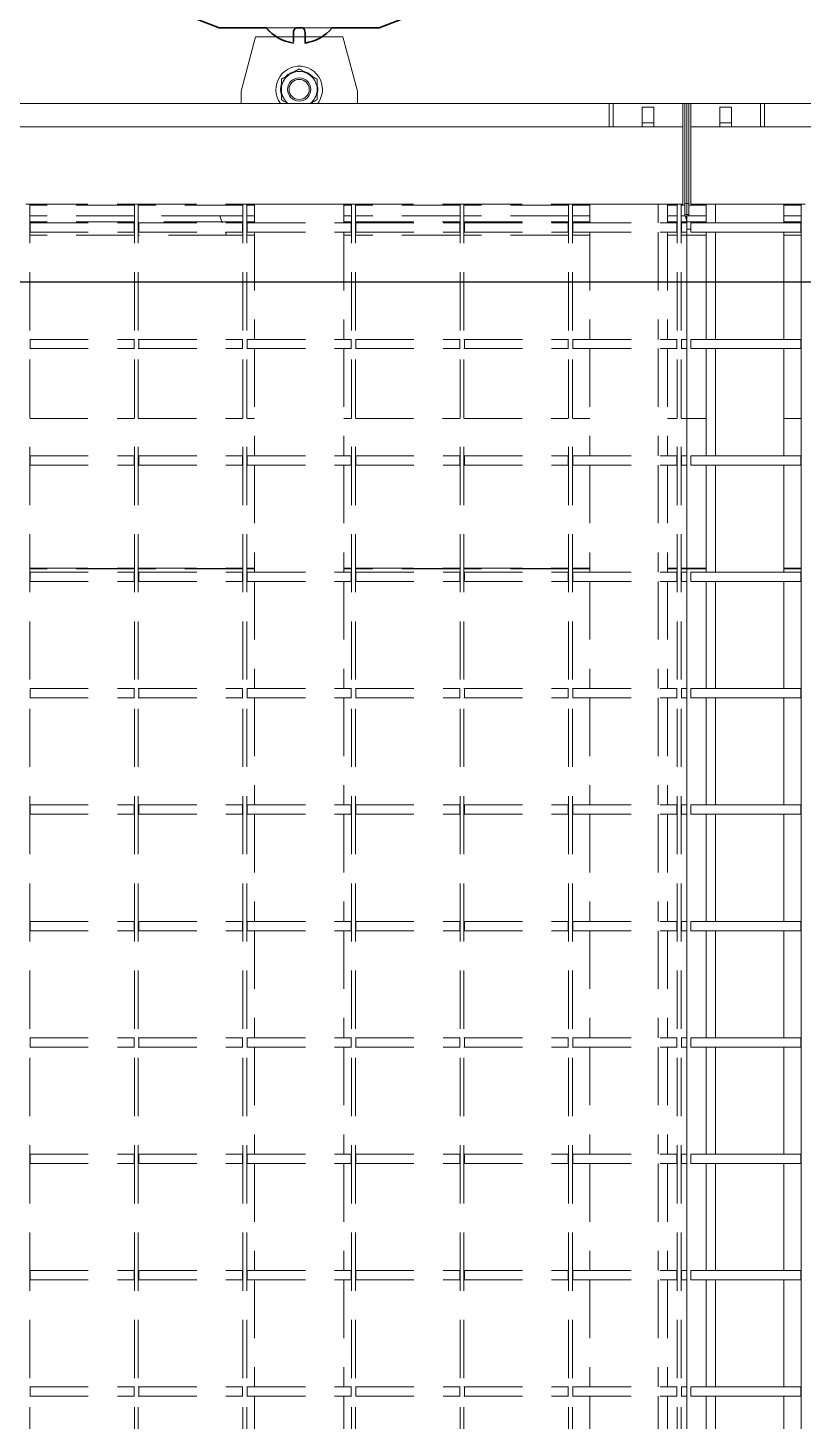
# Model space of a CAD drawing. Extents: x 28911 to 70911, y -59 to 29641.
# Drawn here: x 48923 to 49923, y 21295 to 23090 of the extents above; entities that cross this region are included whole.
import ezdxf

# ---------------------------------------------------------------- set-up
doc = ezdxf.new("R2010")
doc.units = 0
doc.header["$LTSCALE"] = 300
doc.header["$MEASUREMENT"] = 0
doc.linetypes.add('CONTINUA', pattern=[0])
doc.linetypes.add('HIDDEN', pattern=[0.375, 0.25, -0.125])
for name, color, linetype, lineweight in [('21 CONTINUA 0.05', 6, 'Continuous', 9), ('22 CONTINUA 0.18', 3, 'Continuous', 18), ('23 CONTINUA 0.35', 4, 'Continuous', 35), ('31 NASCOSTA 0.18', 3, 'HIDDEN', 18)]:
    doc.layers.add(name, color=color, linetype=linetype, lineweight=lineweight)

# ---------------------------------------------------------------- blocks, each defined once
blk = doc.blocks.new('A$Cdbd99e87')
at = {"layer": '21 CONTINUA 0.05', "color": 253, "linetype": 'Continuous'}
for p, q in [((5852.5, 1600), (5852.5, -1600)), ((5875, -64), (5875, 74)), ((5963, -64), (5963, 74)), ((5975, -64), (5975, 74)), ((5853, -64), (5852.5, -64)), ((5853, -64), (5853, -76)), ((5995, -64), (5853, -64)), ((5995, -64), (5995, -76)), ((5852.5, -76), (5853, -76)), ((5995, -76), (5853, -76)), ((5875, -214), (5875, -76)), ((5963, -214), (5963, -76)), ((5975, -214), (5975, -76)), ((5853, -214), (5852.5, -214)), ((5853, -214), (5853, -226)), ((5995, -214), (5853, -214)), ((5995, -214), (5995, -226)), ((5852.5, -226), (5853, -226)), ((5995, -226), (5853, -226)), ((5875, -364), (5875, -226)), ((5963, -364), (5963, -226)), ((5975, -364), (5975, -226)), ((5853, -364), (5852.5, -364)), ((5852.5, -376), (5853, -376)), ((5853, -364), (5853, -376)), ((5995, -364), (5853, -364)), ((5995, -376), (5853, -376)), ((5875, -514), (5875, -376)), ((5963, -514), (5963, -376)), ((5975, -514), (5975, -376)), ((5995, -364), (5995, -376)), ((5853, -514), (5852.5, -514)), ((5853, -514), (5853, -526)), ((5995, -514), (5853, -514)), ((5995, -514), (5995, -526)), ((5852.5, -526), (5853, -526)), ((5995, -526), (5853, -526)), ((5875, -664), (5875, -526)), ((5963, -664), (5963, -526)), ((5975, -664), (5975, -526)), ((5853, -664), (5852.5, -664)), ((5853, -664), (5853, -676)), ((5995, -664), (5853, -664)), ((5995, -664), (5995, -676)), ((5852.5, -676), (5853, -676)), ((5995, -676), (5853, -676)), ((5875, -814), (5875, -676)), ((5963, -814), (5963, -676)), ((5975, -814), (5975, -676)), ((5853, -814), (5852.5, -814)), ((5853, -814), (5853, -826)), ((5995, -814), (5853, -814)), ((5995, -814), (5995, -826)), ((5852.5, -826), (5853, -826)), ((5995, -826), (5853, -826)), ((5875, -964), (5875, -826)), ((5963, -964), (5963, -826)), ((5975, -964), (5975, -826)), ((5853, -964), (5852.5, -964)), ((5853, -964), (5853, -976)), ((5995, -964), (5853, -964)), ((5995, -964), (5995, -976)), ((5852.5, -976), (5853, -976)), ((5995, -976), (5853, -976)), ((5875, -1114), (5875, -976)), ((5963, -1114), (5963, -976)), ((5975, -1114), (5975, -976)), ((5853, -1114), (5852.5, -1114)), ((5852.5, -1126), (5853, -1126)), ((5852.5, -1130.3), (5875, -1130.3)), ((5852.5, -1130.5), (5875, -1130.5)), ((5875, -1131), (5852.5, -1131)), ((5853, -1114), (5853, -1126)), ((5995, -1114), (5853, -1114)), ((5995, -1126), (5853, -1126)), ((5875, -1264), (5875, -1126)), ((5963, -1264), (5963, -1126)), ((5975, -1264), (5975, -1126)), ((5975, -1130.3), (6000, -1130.3)), ((5975, -1130.5), (6000, -1130.5)), ((6000, -1131), (5975, -1131)), ((5995, -1114), (5995, -1126)), ((5853, -1264), (5852.5, -1264)), ((5853, -1264), (5853, -1276)), ((5995, -1264), (5853, -1264)), ((5995, -1264), (5995, -1276)), ((5852.5, -1276), (5853, -1276)), ((5995, -1276), (5853, -1276)), ((5875, -1414), (5875, -1276)), ((5963, -1414), (5963, -1276)), ((5975, -1414), (5975, -1276)), ((5875, -1324), (5852.5, -1324)), ((6000, -1324), (5975, -1324)), ((5853, -1414), (5852.5, -1414)), ((5853, -1414), (5853, -1426)), ((5995, -1414), (5853, -1414)), ((5995, -1414), (5995, -1426)), ((5852.5, -1426), (5853, -1426)), ((5995, -1426), (5853, -1426)), ((5875, -1564), (5875, -1426)), ((5963, -1564), (5963, -1426)), ((5975, -1564), (5975, -1426)), ((5852.5, -1560.3), (5875, -1560.3)), ((5975, -1560.3), (6000, -1560.3)), ((5853, -1564), (5852.5, -1564)), ((5852.5, -1576), (5853, -1576)), ((5852.5, -1577.2), (5875, -1577.2)), ((5853, -1564), (5853, -1576)), ((5995, -1564), (5853, -1564)), ((5995, -1576), (5853, -1576)), ((5875, -1600), (5875, -1576)), ((5963, -1600), (5963, -1576)), ((5975, -1600), (5975, -1576)), ((5975, -1577.2), (6000, -1577.2)), ((5995, -1564), (5995, -1576)), ((6000, -1568.1), (5995, -1568.1)), ((5852.5, -1585), (5875, -1585)), ((5975, -1585), (6000, -1585)), ((5997.5, -1585), (5997.5, -1599)), ((6000, -1587), (5997.5, -1587))]:
    blk.add_line(p, q, dxfattribs=at)
at = {"layer": '22 CONTINUA 0.18', "color": 7, "linetype": 'Continuous'}
for p, q in [((6000, -1730), (6000, 1730)), ((5995, -1692.9), (5995, -1607.1)), ((5997.5, -1730), (5997.5, -1599)), ((5995, -1700), (5005, -1700)), ((5900, -1700), (5900, -1730)), ((5905, -1730), (5905, -1700)), ((5957.5, -1700), (5942.5, -1700)), ((5942.5, -1705), (5942.5, -1700)), ((5957.5, -1705), (5942.5, -1705)), ((5942.5, -1725), (5942.5, -1705)), ((5957.5, -1705), (5957.5, -1700)), ((5957.5, -1725), (5957.5, -1705)), ((5995, -1700), (5995, -1692.9)), ((5995, -1700), (5995, -1730)), ((5100, -1730), (5900, -1730)), ((5900, -1730), (5905, -1730)), ((5995, -1730), (5905, -1730)), ((5957.5, -1725), (5942.5, -1725)), ((5995, -1730), (6000, -1730))]:
    blk.add_line(p, q, dxfattribs=at)
at = {"layer": '22 CONTINUA 0.18', "color": 253, "linetype": 'Continuous'}
for p, q in [((5852.5, -1600), (5847.5, -1600)), ((5852.5, -1599), (5875, -1599)), ((5916.7, -1600), (5852.5, -1600)), ((5916.7, -1600), (5939.4, -1600)), ((5963, -1600), (5939.4, -1600)), ((5995, -1600), (5963, -1600)), ((5997.5, -1599), (5975, -1599)), ((5995, -1607.1), (5995, -1600)), ((6000, -1601), (5997.5, -1601))]:
    blk.add_line(p, q, dxfattribs=at)
blk = doc.blocks.new('A$C6208cbae')
at = {"layer": '22 CONTINUA 0.18', "color": 7, "linetype": 'CONTINUA'}
for p, q in [((3492.5, 193.9), (3491.9, 194.4)), ((3492.5, 181), (3492.5, 192.4)), ((3508.1, 194.4), (3507.5, 193.9)), ((3507.5, 192.4), (3507.5, 181)), ((3405.3, 175), (3396.9, 175)), ((3405.3, 175), (3454.4, 175)), ((3454.4, 175), (3455.7, 175)), ((3455.7, 175), (3544.3, 175)), ((3544.3, 175), (3545.6, 175)), ((3545.6, 175), (3594.7, 175)), ((3603.1, 175), (3594.7, 175))]:
    blk.add_line(p, q, dxfattribs=at)
for centre, radius, start, end in [((3500, 140), 55, 98.4409, 140.4788), ((3500, 181), 7.5, 180, 233.1301), ((3500, 181), 7.5, 306.8699, 0), ((3500, 140), 55, 39.5212, 81.5591), ((3396.9, 174.2), 0.83, 90.0509, 111.2656), ((3603.1, 174.2), 0.83, 68.7344, 89.9491)]:
    blk.add_arc(centre, radius, start, end, dxfattribs=at)
for points, knots in [([(3492.5, 192.4), (3492.5, 192.6), (3492.5, 193), (3492.5, 193.5), (3492.5, 193.8), (3492.5, 193.9), (3492.5, 193.9)], [0, 0, 0, 0, 0.250602, 0.500291, 0.750045, 1, 1, 1, 1]), ([(3507.5, 193.9), (3507.5, 193.9), (3507.5, 193.8), (3507.5, 193.5), (3507.5, 193), (3507.5, 192.6), (3507.5, 192.4)], [0, 0, 0, 0, 0.250508, 0.500159, 0.749962, 1, 1, 1, 1])]:
    blk.add_open_spline(points, degree=3, knots=knots, dxfattribs=at)
at = {"layer": '23 CONTINUA 0.35', "color": 7, "linetype": 'CONTINUA'}
for points in [[(2507.5, 194.5, -0.188235), (2542.4, 175), (2544.3, 175), (2545.6, 175), (2594.7, 175), (2603.3, 175), (2771, 110), (2771, 100), (3229, 100), (3229, 110), (3396.7, 175), (3405.3, 175), (3454.4, 175), (3457.6, 175, -0.188235), (3492.5, 194.5), (3492.5, 181, 0.236068), (3495.5, 175), (3504.5, 175, 0.236068), (3507.5, 181), (3507.5, 192.4)], [(3507.5, 194.5, -0.188235), (3542.4, 175), (3544.3, 175), (3545.6, 175), (3594.7, 175), (3603.3, 175), (3771, 110), (3771, 100), (4229, 100), (4229, 110), (4396.7, 175), (4405.3, 175), (4454.4, 175), (4457.6, 175, -0.188235), (4492.5, 194.5), (4492.5, 181, 0.236068), (4495.5, 175), (4504.5, 175, 0.236068), (4507.5, 181), (4507.5, 192.4)]]:
    blk.add_lwpolyline(points, format="xyb", dxfattribs=at)
blk = doc.blocks.new('A$C46c43aaa')
at = {"layer": '31 NASCOSTA 0.18', "color": 7, "linetype": 'CONTINUA'}
for p, q in [((-575, 1746), (-556.2, 1816)), ((-556.2, 1816), (-443.8, 1816)), ((-443.8, 1816), (-425, 1746)), ((-513.3, 1766.9), (-509.7, 1769)), ((-490.3, 1769), (-486.7, 1766.9)), ((-575, 1730), (-575, 1746)), ((-523, 1745.9), (-523, 1750.1)), ((-477, 1750.1), (-477, 1745.9)), ((-425, 1746), (-425, 1730)), ((-95, 1730), (-900, 1730)), ((-482.9, 1731.1), (-484.1, 1730)), ((-100, 1730), (-100, 1700)), ((-95, 1730), (-100, 1730)), ((-95, 1730), (-5, 1730)), ((-95, 1700), (-95, 1730)), ((0, 1730), (-95, 1730)), ((-42.5, 1725), (-57.5, 1725)), ((-57.5, 1725), (-57.5, 1705)), ((-42.5, 1725), (-42.5, 1705)), ((-5, 1730), (-5, 1700)), ((-2.5, 1599), (-2.5, 1730)), ((0, 1730), (0, -1730)), ((-995, 1700), (-5, 1700)), ((-42.5, 1705), (-57.5, 1705)), ((-57.5, 1705), (-57.5, 1700)), ((-42.5, 1700), (-57.5, 1700)), ((-42.5, 1705), (-42.5, 1700)), ((-5, 1700), (-5, 1692.9)), ((-5, 1692.9), (-5, 1607.1))]:
    blk.add_line(p, q, dxfattribs=at)
at = {"layer": '31 NASCOSTA 0.18', "color": 253}
for p, q in [((-852.5, 1600), (-847.5, 1600)), ((-847.5, -1600), (-847.5, 1600)), ((-847.5, 1600), (-712.5, 1600)), ((-712.5, 1599), (-847.5, 1599)), ((-712.5, 1600), (-707.5, 1600)), ((-712.5, -1600), (-712.5, 1600)), ((-707.5, -1600), (-707.5, 1600)), ((-707.5, 1600), (-572.5, 1600)), ((-572.5, 1599), (-707.5, 1599)), ((-572.5, -1600), (-572.5, 1600)), ((-572.5, 1600), (-567.5, 1600)), ((-567.5, -1600), (-567.5, 1600)), ((-567.5, 1600), (-522.8, 1600)), ((-557.5, 1599), (-567.5, 1599)), ((-557.5, 1600), (-557.5, 1576)), ((-522.8, 1600), (-477.2, 1600)), ((-477.2, 1600), (-432.5, 1600)), ((-442.5, 1600), (-442.5, 1576)), ((-432.5, 1599), (-442.5, 1599)), ((-432.5, -1600), (-432.5, 1600)), ((-432.5, 1600), (-427.5, 1600)), ((-427.5, -1600), (-427.5, 1600)), ((-427.5, 1600), (-292.5, 1600)), ((-292.5, 1599), (-427.5, 1599)), ((-292.5, 1600), (-287.5, 1600)), ((-292.5, -1600), (-292.5, 1600)), ((-287.5, -1600), (-287.5, 1600)), ((-287.5, 1600), (-152.5, 1600)), ((-152.5, 1599), (-287.5, 1599)), ((-152.5, 1600), (-147.5, 1600)), ((-152.5, -1600), (-152.5, 1600)), ((-147.5, -1600), (-147.5, 1600)), ((-147.5, 1600), (-83.3, 1600)), ((-125, 1599), (-147.5, 1599)), ((-125, 1600), (-125, 1576)), ((-83.3, 1600), (-60.6, 1600)), ((-37, 1600), (-60.6, 1600)), ((-37, 1600), (-12.5, 1600)), ((-37, 1600), (-37, 1576)), ((-25, 1600), (-25, 1576)), ((-25, 1599), (-12.5, 1599)), ((-12.5, -1600), (-12.5, 1600)), ((-12.5, 1600), (-7.5, 1600)), ((-7.5, -1600), (-7.5, 1600)), ((-7.5, 1600), (-5, 1600)), ((-7.5, 1599), (-2.5, 1599)), ((-5, 1607.1), (-5, 1600)), ((-2.5, 1601), (0, 1601)), ((-2.5, 1585), (-2.5, 1599)), ((-712.5, 1585), (-847.5, 1585)), ((-602.4, 1585), (-707.5, 1585)), ((-572.5, 1585), (-602.4, 1585)), ((-599.6, 1577.2), (-602.4, 1585)), ((-557.5, 1585), (-567.5, 1585)), ((-432.5, 1585), (-442.5, 1585)), ((-292.5, 1585), (-427.5, 1585)), ((-152.5, 1585), (-287.5, 1585)), ((-125, 1585), (-147.5, 1585)), ((-12.5, 1585), (-25, 1585)), ((-2.4, 1585), (-7.5, 1585)), ((-2.5, 1587), (0, 1587)), ((-2.4, 1585), (0, 1578.3)), ((-2, 1584), (0, 1584)), ((0, 1587), (0, 1596)), ((0, 1587), (0, 1584)), ((0, 1584), (0, 1581.4)), ((0, 1581.4), (0, 1578.3)), ((-712.5, 1577.2), (-847.5, 1577.2)), ((-847, 1576), (-847.5, 1576)), ((-847.5, 1564), (-847, 1564)), ((-847, 1564), (-847, 1576)), ((-847, 1576), (-713, 1576)), ((-847, 1564), (-713, 1564)), ((-713, 1564), (-713, 1576)), ((-712.5, 1576), (-713, 1576)), ((-713, 1564), (-712.5, 1564)), ((-599.6, 1577.2), (-707.5, 1577.2)), ((-707, 1576), (-707.5, 1576)), ((-707.5, 1564), (-707, 1564)), ((-707, 1564), (-707, 1576)), ((-707, 1576), (-573, 1576)), ((-707, 1564), (-573, 1564)), ((-599.6, 1577.2), (-572.5, 1577.2)), ((-599.6, 1577.2), (-599.2, 1576)), ((-593.6, 1560.3), (-594.9, 1564)), ((-573, 1564), (-573, 1576)), ((-572.5, 1576), (-573, 1576)), ((-573, 1564), (-572.5, 1564)), ((-567.5, 1577.2), (-557.5, 1577.2)), ((-567, 1576), (-567.5, 1576)), ((-567.5, 1564), (-567, 1564)), ((-567, 1564), (-567, 1576)), ((-567, 1576), (-433, 1576)), ((-567, 1564), (-433, 1564)), ((-557.5, 1564), (-557.5, 1426)), ((-442.5, 1577.2), (-432.5, 1577.2)), ((-442.5, 1564), (-442.5, 1426)), ((-433, 1564), (-433, 1576)), ((-432.5, 1576), (-433, 1576)), ((-433, 1564), (-432.5, 1564)), ((-427.5, 1577.2), (-292.5, 1577.2)), ((-427, 1576), (-427.5, 1576)), ((-427.5, 1564), (-427, 1564)), ((-427, 1564), (-427, 1576)), ((-427, 1576), (-293, 1576)), ((-427, 1564), (-293, 1564)), ((-293, 1564), (-293, 1576)), ((-292.5, 1576), (-293, 1576)), ((-293, 1564), (-292.5, 1564)), ((-287.5, 1577.2), (-152.5, 1577.2)), ((-287, 1576), (-287.5, 1576)), ((-287.5, 1564), (-287, 1564)), ((-287, 1564), (-287, 1576)), ((-287, 1576), (-153, 1576)), ((-287, 1564), (-153, 1564)), ((-153, 1564), (-153, 1576)), ((-152.5, 1576), (-153, 1576)), ((-153, 1564), (-152.5, 1564)), ((-147.5, 1577.2), (-125, 1577.2)), ((-147, 1576), (-147.5, 1576)), ((-147.5, 1564), (-147, 1564)), ((-147, 1564), (-147, 1576)), ((-147, 1576), (-13, 1576)), ((-147, 1564), (-13, 1564)), ((-125, 1564), (-125, 1426)), ((-37, 1564), (-37, 1426)), ((-25, 1577.2), (-12.5, 1577.2)), ((-25, 1564), (-25, 1426)), ((-13, 1564), (-13, 1576)), ((-12.5, 1576), (-13, 1576)), ((-13, 1564), (-12.5, 1564)), ((-7.5, 1577.2), (0, 1577.2)), ((-7, 1576), (-7.5, 1576)), ((-7.5, 1564), (-7, 1564)), ((-7, 1576), (0, 1576)), ((-7, 1564), (-7, 1576)), ((-7, 1564), (0, 1564)), ((0, 1564), (0, 1576)), ((-712.5, 1560.3), (-847.5, 1560.3)), ((-593.6, 1560.3), (-707.5, 1560.3)), ((-572.5, 1560.3), (-593.6, 1560.3)), ((-557.5, 1560.3), (-567.5, 1560.3)), ((-432.5, 1560.3), (-442.5, 1560.3)), ((-292.5, 1560.3), (-427.5, 1560.3)), ((-152.5, 1560.3), (-287.5, 1560.3)), ((-125, 1560.3), (-147.5, 1560.3)), ((-12.5, 1560.3), (-25, 1560.3)), ((0, 1560.3), (-7.5, 1560.3)), ((0, 1560.3), (0, 1426)), ((-847, 1426), (-847.5, 1426)), ((-847, 1414), (-847, 1426)), ((-847, 1426), (-713, 1426)), ((-713, 1414), (-713, 1426)), ((-712.5, 1426), (-713, 1426)), ((-707, 1426), (-707.5, 1426)), ((-707, 1414), (-707, 1426)), ((-707, 1426), (-573, 1426)), ((-573, 1414), (-573, 1426)), ((-572.5, 1426), (-573, 1426)), ((-567, 1426), (-567.5, 1426)), ((-567, 1414), (-567, 1426)), ((-567, 1426), (-433, 1426)), ((-433, 1414), (-433, 1426)), ((-432.5, 1426), (-433, 1426)), ((-427, 1426), (-427.5, 1426)), ((-427, 1414), (-427, 1426)), ((-427, 1426), (-293, 1426)), ((-293, 1414), (-293, 1426)), ((-292.5, 1426), (-293, 1426)), ((-287, 1426), (-287.5, 1426)), ((-287, 1414), (-287, 1426)), ((-287, 1426), (-153, 1426)), ((-153, 1414), (-153, 1426)), ((-152.5, 1426), (-153, 1426)), ((-147, 1426), (-147.5, 1426)), ((-147, 1414), (-147, 1426)), ((-147, 1426), (-13, 1426)), ((-13, 1414), (-13, 1426)), ((-12.5, 1426), (-13, 1426)), ((-7, 1426), (-7.5, 1426)), ((-7, 1414), (-7, 1426)), ((-7, 1426), (0, 1426)), ((0, 1414), (0, 1426)), ((-847.5, 1414), (-847, 1414)), ((-847, 1414), (-713, 1414)), ((-713, 1414), (-712.5, 1414)), ((-707.5, 1414), (-707, 1414)), ((-707, 1414), (-573, 1414)), ((-573, 1414), (-572.5, 1414)), ((-567.5, 1414), (-567, 1414)), ((-567, 1414), (-433, 1414)), ((-557.5, 1414), (-557.5, 1276)), ((-442.5, 1414), (-442.5, 1276)), ((-433, 1414), (-432.5, 1414)), ((-427.5, 1414), (-427, 1414)), ((-427, 1414), (-293, 1414)), ((-293, 1414), (-292.5, 1414)), ((-287.5, 1414), (-287, 1414)), ((-287, 1414), (-153, 1414)), ((-153, 1414), (-152.5, 1414)), ((-147.5, 1414), (-147, 1414)), ((-147, 1414), (-13, 1414)), ((-125, 1414), (-125, 1276)), ((-37, 1414), (-37, 1276)), ((-25, 1414), (-25, 1276)), ((-13, 1414), (-12.5, 1414)), ((-7.5, 1414), (-7, 1414)), ((-7, 1414), (0, 1414)), ((0, 1414), (0, 1329.2)), ((0, 1329.2), (0, 1324)), ((-847.5, 1324), (-712.5, 1324)), ((-707.5, 1324), (-572.5, 1324)), ((-567.5, 1324), (-557.5, 1324)), ((-442.5, 1324), (-432.5, 1324)), ((-427.5, 1324), (-292.5, 1324)), ((-287.5, 1324), (-152.5, 1324)), ((-147.5, 1324), (-125, 1324)), ((-25, 1324), (-12.5, 1324)), ((-7.5, 1324), (0, 1324)), ((0, 1276), (0, 1324)), ((-847, 1276), (-847.5, 1276)), ((-847, 1264), (-847, 1276)), ((-847, 1276), (-713, 1276)), ((-713, 1264), (-713, 1276)), ((-712.5, 1276), (-713, 1276)), ((-707, 1276), (-707.5, 1276)), ((-707, 1264), (-707, 1276)), ((-707, 1276), (-573, 1276)), ((-573, 1264), (-573, 1276)), ((-572.5, 1276), (-573, 1276)), ((-567, 1276), (-567.5, 1276)), ((-567, 1264), (-567, 1276)), ((-567, 1276), (-433, 1276)), ((-433, 1264), (-433, 1276)), ((-432.5, 1276), (-433, 1276)), ((-427, 1276), (-427.5, 1276)), ((-427, 1264), (-427, 1276)), ((-427, 1276), (-293, 1276)), ((-293, 1264), (-293, 1276)), ((-292.5, 1276), (-293, 1276)), ((-287, 1276), (-287.5, 1276)), ((-287, 1264), (-287, 1276)), ((-287, 1276), (-153, 1276)), ((-153, 1264), (-153, 1276)), ((-152.5, 1276), (-153, 1276)), ((-147, 1276), (-147.5, 1276)), ((-147, 1264), (-147, 1276)), ((-147, 1276), (-13, 1276)), ((-13, 1264), (-13, 1276)), ((-12.5, 1276), (-13, 1276)), ((-7, 1276), (-7.5, 1276)), ((-7, 1276), (0, 1276)), ((-7, 1264), (-7, 1276)), ((0, 1264), (0, 1276)), ((-847.5, 1264), (-847, 1264)), ((-847, 1264), (-713, 1264)), ((-713, 1264), (-712.5, 1264)), ((-707.5, 1264), (-707, 1264)), ((-707, 1264), (-573, 1264)), ((-573, 1264), (-572.5, 1264)), ((-567.5, 1264), (-567, 1264)), ((-567, 1264), (-433, 1264)), ((-557.5, 1264), (-557.5, 1126)), ((-442.5, 1264), (-442.5, 1126)), ((-433, 1264), (-432.5, 1264)), ((-427.5, 1264), (-427, 1264)), ((-427, 1264), (-293, 1264)), ((-293, 1264), (-292.5, 1264)), ((-287.5, 1264), (-287, 1264)), ((-287, 1264), (-153, 1264)), ((-153, 1264), (-152.5, 1264)), ((-147.5, 1264), (-147, 1264)), ((-147, 1264), (-13, 1264)), ((-125, 1264), (-125, 1126)), ((-37, 1264), (-37, 1126)), ((-25, 1264), (-25, 1126)), ((-13, 1264), (-12.5, 1264)), ((-7.5, 1264), (-7, 1264)), ((-7, 1264), (0, 1264)), ((0, 1213.1), (0, 1264)), ((0, 1209.5), (0, 1213.1)), ((0, 1132.5), (0, 1209.5)), ((0, 1131), (0, 1132.5)), ((-847.5, 1131), (-712.5, 1131)), ((-712.5, 1130.5), (-847.5, 1130.5)), ((-712.5, 1130.3), (-847.5, 1130.3)), ((-847, 1126), (-847.5, 1126)), ((-847.5, 1114), (-847, 1114)), ((-847, 1114), (-847, 1126)), ((-847, 1126), (-713, 1126)), ((-847, 1114), (-713, 1114)), ((-713, 1114), (-713, 1126)), ((-712.5, 1126), (-713, 1126)), ((-713, 1114), (-712.5, 1114)), ((-707.5, 1131), (-572.5, 1131)), ((-572.5, 1130.5), (-707.5, 1130.5)), ((-572.5, 1130.3), (-707.5, 1130.3)), ((-707, 1126), (-707.5, 1126)), ((-707.5, 1114), (-707, 1114)), ((-707, 1114), (-707, 1126)), ((-707, 1126), (-573, 1126)), ((-707, 1114), (-573, 1114)), ((-573, 1114), (-573, 1126)), ((-572.5, 1126), (-573, 1126)), ((-573, 1114), (-572.5, 1114)), ((-567.5, 1131), (-557.5, 1131)), ((-557.5, 1130.5), (-567.5, 1130.5)), ((-557.5, 1130.3), (-567.5, 1130.3)), ((-567, 1126), (-567.5, 1126)), ((-567.5, 1114), (-567, 1114)), ((-567, 1114), (-567, 1126)), ((-567, 1126), (-433, 1126)), ((-567, 1114), (-433, 1114)), ((-557.5, 1114), (-557.5, 976)), ((-442.5, 1131), (-432.5, 1131)), ((-432.5, 1130.5), (-442.5, 1130.5)), ((-432.5, 1130.3), (-442.5, 1130.3)), ((-442.5, 1114), (-442.5, 976)), ((-433, 1114), (-433, 1126)), ((-432.5, 1126), (-433, 1126)), ((-433, 1114), (-432.5, 1114)), ((-427.5, 1131), (-292.5, 1131)), ((-292.5, 1130.5), (-427.5, 1130.5)), ((-292.5, 1130.3), (-427.5, 1130.3)), ((-427, 1126), (-427.5, 1126)), ((-427.5, 1114), (-427, 1114)), ((-427, 1114), (-427, 1126)), ((-427, 1126), (-293, 1126)), ((-427, 1114), (-293, 1114)), ((-293, 1114), (-293, 1126)), ((-292.5, 1126), (-293, 1126)), ((-293, 1114), (-292.5, 1114)), ((-287.5, 1131), (-152.5, 1131)), ((-152.5, 1130.5), (-287.5, 1130.5)), ((-152.5, 1130.3), (-287.5, 1130.3)), ((-287, 1126), (-287.5, 1126)), ((-287.5, 1114), (-287, 1114)), ((-287, 1114), (-287, 1126)), ((-287, 1126), (-153, 1126)), ((-287, 1114), (-153, 1114)), ((-153, 1114), (-153, 1126)), ((-152.5, 1126), (-153, 1126)), ((-153, 1114), (-152.5, 1114)), ((-147.5, 1131), (-125, 1131)), ((-125, 1130.5), (-147.5, 1130.5)), ((-125, 1130.3), (-147.5, 1130.3)), ((-147, 1126), (-147.5, 1126)), ((-147.5, 1114), (-147, 1114)), ((-147, 1114), (-147, 1126)), ((-147, 1126), (-13, 1126)), ((-147, 1114), (-13, 1114)), ((-125, 1114), (-125, 976)), ((-37, 1114), (-37, 976)), ((-25, 1131), (-12.5, 1131)), ((-12.5, 1130.5), (-25, 1130.5)), ((-12.5, 1130.3), (-25, 1130.3)), ((-25, 1114), (-25, 976)), ((-13, 1114), (-13, 1126)), ((-12.5, 1126), (-13, 1126)), ((-13, 1114), (-12.5, 1114)), ((-7.5, 1131), (0, 1131)), ((0, 1130.5), (-7.5, 1130.5)), ((0, 1130.3), (-7.5, 1130.3)), ((-7, 1126), (-7.5, 1126)), ((-7.5, 1114), (-7, 1114)), ((-7, 1126), (0, 1126)), ((-7, 1114), (-7, 1126)), ((-7, 1114), (0, 1114)), ((0, 1130.5), (0, 1131)), ((0, 1130.3), (0, 1130.5)), ((0, 1114), (0, 1126)), ((-847, 976), (-847.5, 976)), ((-847, 964), (-847, 976)), ((-847, 976), (-713, 976)), ((-713, 964), (-713, 976)), ((-712.5, 976), (-713, 976)), ((-707, 976), (-707.5, 976)), ((-707, 964), (-707, 976)), ((-707, 976), (-573, 976)), ((-573, 964), (-573, 976)), ((-572.5, 976), (-573, 976)), ((-567, 976), (-567.5, 976)), ((-567, 964), (-567, 976)), ((-567, 976), (-433, 976)), ((-433, 964), (-433, 976)), ((-432.5, 976), (-433, 976)), ((-427, 976), (-427.5, 976)), ((-427, 964), (-427, 976)), ((-427, 976), (-293, 976)), ((-293, 964), (-293, 976)), ((-292.5, 976), (-293, 976)), ((-287, 976), (-287.5, 976)), ((-287, 964), (-287, 976)), ((-287, 976), (-153, 976)), ((-153, 964), (-153, 976)), ((-152.5, 976), (-153, 976)), ((-147, 976), (-147.5, 976)), ((-147, 964), (-147, 976)), ((-147, 976), (-13, 976)), ((-13, 964), (-13, 976)), ((-12.5, 976), (-13, 976)), ((-7, 976), (-7.5, 976)), ((-7, 964), (-7, 976)), ((-7, 976), (0, 976)), ((0, 964), (0, 976)), ((-847.5, 964), (-847, 964)), ((-847, 964), (-713, 964)), ((-713, 964), (-712.5, 964)), ((-707.5, 964), (-707, 964)), ((-707, 964), (-573, 964)), ((-573, 964), (-572.5, 964)), ((-567.5, 964), (-567, 964)), ((-567, 964), (-433, 964)), ((-557.5, 964), (-557.5, 826)), ((-442.5, 964), (-442.5, 826)), ((-433, 964), (-432.5, 964)), ((-427.5, 964), (-427, 964)), ((-427, 964), (-293, 964)), ((-293, 964), (-292.5, 964)), ((-287.5, 964), (-287, 964)), ((-287, 964), (-153, 964)), ((-153, 964), (-152.5, 964)), ((-147.5, 964), (-147, 964)), ((-147, 964), (-13, 964)), ((-125, 964), (-125, 826)), ((-37, 964), (-37, 826)), ((-25, 964), (-25, 826)), ((-13, 964), (-12.5, 964)), ((-7.5, 964), (-7, 964)), ((-7, 964), (0, 964)), ((-847, 826), (-847.5, 826)), ((-847, 814), (-847, 826)), ((-847, 826), (-713, 826)), ((-713, 814), (-713, 826)), ((-712.5, 826), (-713, 826)), ((-707, 826), (-707.5, 826)), ((-707, 814), (-707, 826)), ((-707, 826), (-573, 826)), ((-573, 814), (-573, 826)), ((-572.5, 826), (-573, 826)), ((-567, 826), (-567.5, 826)), ((-567, 814), (-567, 826)), ((-567, 826), (-433, 826)), ((-433, 814), (-433, 826)), ((-432.5, 826), (-433, 826)), ((-427, 826), (-427.5, 826)), ((-427, 814), (-427, 826)), ((-427, 826), (-293, 826)), ((-293, 814), (-293, 826)), ((-292.5, 826), (-293, 826)), ((-287, 826), (-287.5, 826)), ((-287, 814), (-287, 826)), ((-287, 826), (-153, 826)), ((-153, 814), (-153, 826)), ((-152.5, 826), (-153, 826)), ((-147, 826), (-147.5, 826)), ((-147, 814), (-147, 826)), ((-147, 826), (-13, 826)), ((-13, 814), (-13, 826)), ((-12.5, 826), (-13, 826)), ((-7, 826), (-7.5, 826)), ((-7, 826), (0, 826)), ((-7, 814), (-7, 826)), ((0, 814), (0, 826)), ((-847.5, 814), (-847, 814)), ((-847, 814), (-713, 814)), ((-713, 814), (-712.5, 814)), ((-707.5, 814), (-707, 814)), ((-707, 814), (-573, 814)), ((-573, 814), (-572.5, 814)), ((-567.5, 814), (-567, 814)), ((-567, 814), (-433, 814)), ((-557.5, 814), (-557.5, 676)), ((-442.5, 814), (-442.5, 676)), ((-433, 814), (-432.5, 814)), ((-427.5, 814), (-427, 814)), ((-427, 814), (-293, 814)), ((-293, 814), (-292.5, 814)), ((-287.5, 814), (-287, 814)), ((-287, 814), (-153, 814)), ((-153, 814), (-152.5, 814)), ((-147.5, 814), (-147, 814)), ((-147, 814), (-13, 814)), ((-125, 814), (-125, 676)), ((-37, 814), (-37, 676)), ((-25, 814), (-25, 676)), ((-13, 814), (-12.5, 814)), ((-7.5, 814), (-7, 814)), ((-7, 814), (0, 814)), ((-847, 676), (-847.5, 676)), ((-847, 664), (-847, 676)), ((-847, 676), (-713, 676)), ((-713, 664), (-713, 676)), ((-712.5, 676), (-713, 676)), ((-707, 676), (-707.5, 676)), ((-707, 664), (-707, 676)), ((-707, 676), (-573, 676)), ((-573, 664), (-573, 676)), ((-572.5, 676), (-573, 676)), ((-567, 676), (-567.5, 676)), ((-567, 664), (-567, 676)), ((-567, 676), (-433, 676)), ((-433, 664), (-433, 676)), ((-432.5, 676), (-433, 676)), ((-427, 676), (-427.5, 676)), ((-427, 664), (-427, 676)), ((-427, 676), (-293, 676)), ((-293, 664), (-293, 676)), ((-292.5, 676), (-293, 676)), ((-287, 676), (-287.5, 676)), ((-287, 664), (-287, 676)), ((-287, 676), (-153, 676)), ((-153, 664), (-153, 676)), ((-152.5, 676), (-153, 676)), ((-147, 676), (-147.5, 676)), ((-147, 664), (-147, 676)), ((-147, 676), (-13, 676)), ((-13, 664), (-13, 676)), ((-12.5, 676), (-13, 676)), ((-7, 676), (-7.5, 676)), ((-7, 676), (0, 676)), ((-7, 664), (-7, 676)), ((0, 664), (0, 676)), ((-847.5, 664), (-847, 664)), ((-847, 664), (-713, 664)), ((-713, 664), (-712.5, 664)), ((-707.5, 664), (-707, 664)), ((-707, 664), (-573, 664)), ((-573, 664), (-572.5, 664)), ((-567.5, 664), (-567, 664)), ((-567, 664), (-433, 664)), ((-557.5, 664), (-557.5, 526)), ((-442.5, 664), (-442.5, 526)), ((-433, 664), (-432.5, 664)), ((-427.5, 664), (-427, 664)), ((-427, 664), (-293, 664)), ((-293, 664), (-292.5, 664)), ((-287.5, 664), (-287, 664)), ((-287, 664), (-153, 664)), ((-153, 664), (-152.5, 664)), ((-147.5, 664), (-147, 664)), ((-147, 664), (-13, 664)), ((-125, 664), (-125, 526)), ((-37, 664), (-37, 526)), ((-25, 664), (-25, 526)), ((-13, 664), (-12.5, 664)), ((-7.5, 664), (-7, 664)), ((-7, 664), (0, 664)), ((-847, 526), (-847.5, 526)), ((-847, 514), (-847, 526)), ((-847, 526), (-713, 526)), ((-713, 514), (-713, 526)), ((-712.5, 526), (-713, 526)), ((-707, 526), (-707.5, 526)), ((-707, 514), (-707, 526)), ((-707, 526), (-573, 526)), ((-573, 514), (-573, 526)), ((-572.5, 526), (-573, 526)), ((-567, 526), (-567.5, 526)), ((-567, 514), (-567, 526)), ((-567, 526), (-433, 526)), ((-433, 514), (-433, 526)), ((-432.5, 526), (-433, 526)), ((-427, 526), (-427.5, 526)), ((-427, 514), (-427, 526)), ((-427, 526), (-293, 526)), ((-293, 514), (-293, 526)), ((-292.5, 526), (-293, 526)), ((-287, 526), (-287.5, 526)), ((-287, 514), (-287, 526)), ((-287, 526), (-153, 526)), ((-153, 514), (-153, 526)), ((-152.5, 526), (-153, 526)), ((-147, 526), (-147.5, 526)), ((-147, 514), (-147, 526)), ((-147, 526), (-13, 526)), ((-13, 514), (-13, 526)), ((-12.5, 526), (-13, 526)), ((-7, 526), (-7.5, 526)), ((-7, 526), (0, 526)), ((-7, 514), (-7, 526)), ((0, 514), (0, 526)), ((-847.5, 514), (-847, 514)), ((-847, 514), (-713, 514)), ((-713, 514), (-712.5, 514)), ((-707.5, 514), (-707, 514)), ((-707, 514), (-573, 514)), ((-573, 514), (-572.5, 514)), ((-567.5, 514), (-567, 514)), ((-567, 514), (-433, 514)), ((-557.5, 514), (-557.5, 376)), ((-442.5, 514), (-442.5, 376)), ((-433, 514), (-432.5, 514)), ((-427.5, 514), (-427, 514)), ((-427, 514), (-293, 514)), ((-293, 514), (-292.5, 514)), ((-287.5, 514), (-287, 514)), ((-287, 514), (-153, 514)), ((-153, 514), (-152.5, 514)), ((-147.5, 514), (-147, 514)), ((-147, 514), (-13, 514)), ((-125, 514), (-125, 376)), ((-37, 514), (-37, 376)), ((-25, 514), (-25, 376)), ((-13, 514), (-12.5, 514)), ((-7.5, 514), (-7, 514)), ((-7, 514), (0, 514)), ((-847, 376), (-847.5, 376)), ((-847.5, 364), (-847, 364)), ((-847, 364), (-847, 376)), ((-847, 376), (-713, 376)), ((-847, 364), (-713, 364)), ((-713, 364), (-713, 376)), ((-712.5, 376), (-713, 376)), ((-713, 364), (-712.5, 364)), ((-707, 376), (-707.5, 376)), ((-707.5, 364), (-707, 364)), ((-707, 364), (-707, 376)), ((-707, 376), (-573, 376)), ((-707, 364), (-573, 364)), ((-573, 364), (-573, 376)), ((-572.5, 376), (-573, 376)), ((-573, 364), (-572.5, 364)), ((-567, 376), (-567.5, 376)), ((-567.5, 364), (-567, 364)), ((-567, 364), (-567, 376)), ((-567, 376), (-433, 376)), ((-567, 364), (-433, 364)), ((-557.5, 364), (-557.5, 226)), ((-442.5, 364), (-442.5, 226)), ((-433, 364), (-433, 376)), ((-432.5, 376), (-433, 376)), ((-433, 364), (-432.5, 364)), ((-427, 376), (-427.5, 376)), ((-427.5, 364), (-427, 364)), ((-427, 364), (-427, 376)), ((-427, 376), (-293, 376)), ((-427, 364), (-293, 364)), ((-293, 364), (-293, 376)), ((-292.5, 376), (-293, 376)), ((-293, 364), (-292.5, 364)), ((-287, 376), (-287.5, 376)), ((-287.5, 364), (-287, 364)), ((-287, 364), (-287, 376)), ((-287, 376), (-153, 376)), ((-287, 364), (-153, 364)), ((-153, 364), (-153, 376)), ((-152.5, 376), (-153, 376)), ((-153, 364), (-152.5, 364)), ((-147, 376), (-147.5, 376)), ((-147.5, 364), (-147, 364)), ((-147, 364), (-147, 376)), ((-147, 376), (-13, 376)), ((-147, 364), (-13, 364)), ((-125, 364), (-125, 226)), ((-37, 364), (-37, 226)), ((-25, 364), (-25, 226)), ((-13, 364), (-13, 376)), ((-12.5, 376), (-13, 376)), ((-13, 364), (-12.5, 364)), ((-7, 376), (-7.5, 376)), ((-7.5, 364), (-7, 364)), ((-7, 376), (0, 376)), ((-7, 364), (-7, 376)), ((-7, 364), (0, 364)), ((0, 364), (0, 376)), ((-847, 226), (-847.5, 226)), ((-847, 214), (-847, 226)), ((-847, 226), (-713, 226)), ((-713, 214), (-713, 226)), ((-712.5, 226), (-713, 226)), ((-707, 226), (-707.5, 226)), ((-707, 214), (-707, 226)), ((-707, 226), (-573, 226)), ((-573, 214), (-573, 226)), ((-572.5, 226), (-573, 226)), ((-567, 226), (-567.5, 226)), ((-567, 214), (-567, 226)), ((-567, 226), (-433, 226)), ((-433, 214), (-433, 226)), ((-432.5, 226), (-433, 226)), ((-427, 226), (-427.5, 226)), ((-427, 214), (-427, 226)), ((-427, 226), (-293, 226)), ((-293, 214), (-293, 226)), ((-292.5, 226), (-293, 226)), ((-287, 226), (-287.5, 226)), ((-287, 214), (-287, 226)), ((-287, 226), (-153, 226)), ((-153, 214), (-153, 226)), ((-152.5, 226), (-153, 226)), ((-147, 226), (-147.5, 226)), ((-147, 214), (-147, 226)), ((-147, 226), (-13, 226)), ((-13, 214), (-13, 226)), ((-12.5, 226), (-13, 226)), ((-7, 226), (-7.5, 226)), ((-7, 214), (-7, 226)), ((-7, 226), (0, 226)), ((0, 214), (0, 226)), ((-847.5, 214), (-847, 214)), ((-847, 214), (-713, 214)), ((-713, 214), (-712.5, 214)), ((-707.5, 214), (-707, 214)), ((-707, 214), (-573, 214)), ((-573, 214), (-572.5, 214)), ((-567.5, 214), (-567, 214)), ((-567, 214), (-433, 214)), ((-557.5, 214), (-557.5, 76)), ((-442.5, 214), (-442.5, 76)), ((-433, 214), (-432.5, 214)), ((-427.5, 214), (-427, 214)), ((-427, 214), (-293, 214)), ((-293, 214), (-292.5, 214)), ((-287.5, 214), (-287, 214)), ((-287, 214), (-153, 214)), ((-153, 214), (-152.5, 214)), ((-147.5, 214), (-147, 214)), ((-147, 214), (-13, 214)), ((-125, 214), (-125, 76)), ((-37, 214), (-37, 76)), ((-25, 214), (-25, 76)), ((-13, 214), (-12.5, 214)), ((-7.5, 214), (-7, 214)), ((-7, 214), (0, 214)), ((-847, 76), (-847.5, 76)), ((-847, 64), (-847, 76)), ((-847, 76), (-713, 76)), ((-713, 64), (-713, 76)), ((-712.5, 76), (-713, 76)), ((-707, 76), (-707.5, 76)), ((-707, 64), (-707, 76)), ((-707, 76), (-573, 76)), ((-573, 64), (-573, 76)), ((-572.5, 76), (-573, 76)), ((-567, 76), (-567.5, 76)), ((-567, 64), (-567, 76)), ((-567, 76), (-433, 76)), ((-433, 64), (-433, 76)), ((-432.5, 76), (-433, 76)), ((-427, 76), (-427.5, 76)), ((-427, 64), (-427, 76)), ((-427, 76), (-293, 76)), ((-293, 64), (-293, 76)), ((-292.5, 76), (-293, 76)), ((-287, 76), (-287.5, 76)), ((-287, 64), (-287, 76)), ((-287, 76), (-153, 76)), ((-153, 64), (-153, 76)), ((-152.5, 76), (-153, 76)), ((-147, 76), (-147.5, 76)), ((-147, 64), (-147, 76)), ((-147, 76), (-13, 76)), ((-13, 64), (-13, 76)), ((-12.5, 76), (-13, 76)), ((-7, 76), (-7.5, 76)), ((-7, 76), (0, 76)), ((-7, 64), (-7, 76)), ((0, 64), (0, 76)), ((-847.5, 64), (-847, 64)), ((-847, 64), (-713, 64)), ((-713, 64), (-712.5, 64)), ((-707.5, 64), (-707, 64)), ((-707, 64), (-573, 64)), ((-573, 64), (-572.5, 64)), ((-567.5, 64), (-567, 64)), ((-567, 64), (-433, 64)), ((-557.5, 64), (-557.5, -74)), ((-442.5, 64), (-442.5, -74)), ((-433, 64), (-432.5, 64)), ((-427.5, 64), (-427, 64)), ((-427, 64), (-293, 64)), ((-293, 64), (-292.5, 64)), ((-287.5, 64), (-287, 64)), ((-287, 64), (-153, 64)), ((-153, 64), (-152.5, 64)), ((-147.5, 64), (-147, 64)), ((-147, 64), (-13, 64)), ((-125, 64), (-125, -74)), ((-37, 64), (-37, -74)), ((-25, 64), (-25, -74)), ((-13, 64), (-12.5, 64)), ((-7.5, 64), (-7, 64)), ((-7, 64), (0, 64))]:
    blk.add_line(p, q, dxfattribs=at)
at = {"layer": '31 NASCOSTA 0.18', "color": 7, "linetype": 'CONTINUA', "flags": 128}
for points in [[(-476.8, 1754.3), (-476.7, 1753.6), (-476.2, 1750.7)], [(-515.9, 1730), (-516.9, 1731), (-517.1, 1731.2)]]:
    blk.add_lwpolyline(points, dxfattribs=at)
at = {"layer": '31 NASCOSTA 0.18', "color": 7, "linetype": 'CONTINUA'}
for radius in [15, 13]:
    blk.add_circle((-500, 1748), radius, dxfattribs=at)
for radius, start, end in [(30, 6.4252, 216.8699), (23.1, 125.1716, 174.8284), (24, 103.4464, 135.352), (23.1, 65.1716, 114.8284), (24, 44.4822, 76.3361), (23.1, 5.1716, 54.8284), (24, 164.8616, 195.2291), (23.1, 185.1716, 231.2078), (23.1, 308.7922, 354.8284), (24, 344.8613, 6.4252), (30, 323.1301, 6.4252)]:
    blk.add_arc((-500, 1748), radius, start, end, dxfattribs=at)
for points, knots in [([(-513.3, 1766.9), (-514.9, 1765.9), (-518.2, 1764), (-521.4, 1762.2), (-523, 1761.3)], [0, 0, 0, 0, 0.496394, 1, 1, 1, 1]), ([(-523, 1761.3), (-523, 1759.5), (-523, 1755.8), (-523, 1752), (-523, 1750.1)], [0, 0, 0, 0, 0.496994, 1, 1, 1, 1]), ([(-500, 1774.6), (-501.6, 1773.6), (-504.8, 1771.8), (-508, 1769.9), (-509.7, 1769)], [0, 0, 0, 0, 0.496994, 1, 1, 1, 1]), ([(-490.3, 1769), (-491.9, 1769.9), (-495.2, 1771.8), (-498.4, 1773.6), (-500, 1774.6)], [0, 0, 0, 0, 0.496394, 1, 1, 1, 1]), ([(-477, 1761.3), (-478.6, 1762.2), (-481.8, 1764), (-485, 1765.9), (-486.7, 1766.9)], [0, 0, 0, 0, 0.4969936, 1, 1, 1, 1]), ([(-477, 1750.1), (-477, 1752), (-477, 1755.8), (-477, 1759.4), (-477, 1761.3)], [0, 0, 0, 0, 0.496394, 1, 1, 1, 1]), ([(-523, 1745.9), (-523, 1744), (-523, 1740.2), (-523, 1736.6), (-523, 1734.7)], [0, 0, 0, 0, 0.496394, 1, 1, 1, 1]), ([(-477, 1734.7), (-477, 1736.5), (-477, 1740.2), (-477, 1744), (-477, 1745.9)], [0, 0, 0, 0, 0.496994, 1, 1, 1, 1]), ([(-523, 1734.7), (-521.4, 1733.8), (-518.7, 1732.3), (-516, 1730.7), (-514.8, 1730)], [0, 0, 0, 0, 0.588288, 1, 1, 1, 1]), ([(-485.2, 1730), (-484.1, 1730.6), (-481.3, 1732.2), (-478.6, 1733.8), (-477, 1734.7)], [0, 0, 0, 0, 0.403896, 1, 1, 1, 1])]:
    blk.add_open_spline(points, degree=3, knots=knots, dxfattribs=at)
blk = doc.blocks.new('*U74')
at = {"color": 1, "linetype": 'CONTINUA', "ltscale": 5}
blk.add_line((-12000, 1500), (0, 1500), dxfattribs=at)

msp = doc.modelspace()

# ---------------------------------------------------------------- block references
at = {"ltscale": 50}
msp.add_blockref('*U74', (56272.732, 21262.689), dxfattribs=at)
at = {"layer": '23 CONTINUA 0.35', "rotation": 180}
for name, p in [('A$C6208cbae', (52772.732, 23264.989)), ('A$Cdbd99e87', (55772.732, 21262.689))]:
    msp.add_blockref(name, p, dxfattribs=at)
at = {"layer": '23 CONTINUA 0.35'}
msp.add_blockref('A$C46c43aaa', (49772.732, 21262.689), dxfattribs=at)

doc.saveas('drawing.dxf')
